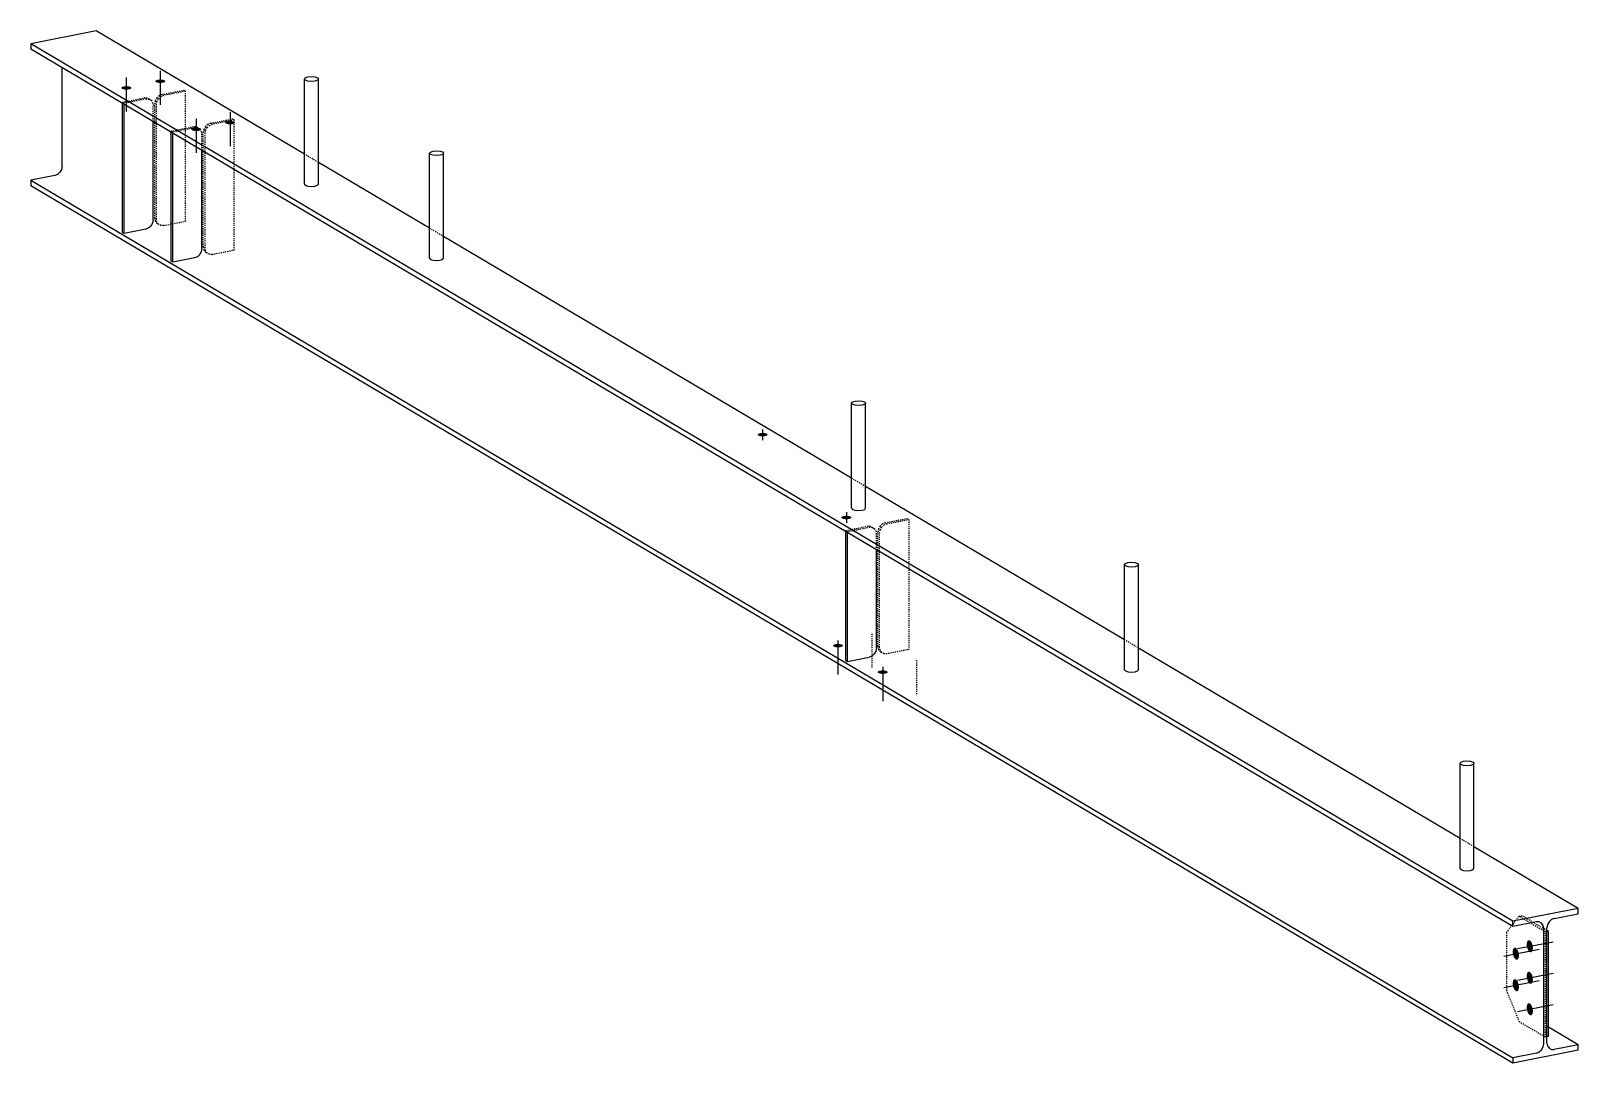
# Model space of a CAD drawing. Header units: millimetres. Extents: x 29 to 28450, y 8 to 1875.
# Drawn here: x 29 to 2796, y 29 to 1875 of the extents above; entities that cross this region are included whole.
import ezdxf

# ---------------------------------------------------------------- set-up
doc = ezdxf.new("R2010")
doc.units = ezdxf.units.MM
doc.linetypes.add('DXK_LINE_DOT2', pattern=[3.9198, 1.9599, -1.9599])
doc.layers.add('STÅL', color=7, linetype='Continuous')

msp = doc.modelspace()

# ---------------------------------------------------------------- hatches: boundary and pattern name
at = {"layer": 'STÅL', "linetype": 'Continuous'}
for points in [[(199.4, 1770.4), (197.6, 1770.5), (195.8, 1770.7), (194.2, 1771), (192.8, 1771.4), (191.7, 1772), (190.9, 1772.6), (190.5, 1773.2), (190.5, 1773.8), (190.9, 1774.5), (191.7, 1775), (192.8, 1775.6), (194.2, 1776), (195.8, 1776.3), (197.6, 1776.5), (199.4, 1776.6), (201.3, 1776.5), (203.1, 1776.3), (204.7, 1776), (206.1, 1775.6), (207.2, 1775), (208, 1774.5), (208.4, 1773.8), (208.4, 1773.2), (208, 1772.6), (207.2, 1772), (206.1, 1771.4), (204.7, 1771), (203.1, 1770.7), (201.3, 1770.5)], [(260.1, 1782.4), (258.2, 1782.5), (256.4, 1782.7), (254.8, 1783), (253.4, 1783.4), (252.3, 1783.9), (251.5, 1784.5), (251.1, 1785.2), (251.1, 1785.8), (251.5, 1786.4), (252.3, 1787), (253.4, 1787.5), (254.8, 1788), (256.4, 1788.3), (258.2, 1788.5), (260.1, 1788.6), (261.9, 1788.5), (263.7, 1788.3), (265.4, 1788), (266.8, 1787.5), (267.9, 1787), (268.6, 1786.4), (269, 1785.8), (269, 1785.2), (268.6, 1784.5), (267.9, 1783.9), (266.8, 1783.4), (265.4, 1783), (263.7, 1782.7), (261.9, 1782.5)], [(324.4, 1696.4), (322.6, 1696.4), (320.8, 1696.6), (319.2, 1697), (317.8, 1697.4), (316.7, 1697.9), (315.9, 1698.5), (315.5, 1699.1), (315.5, 1699.8), (315.9, 1700.4), (316.7, 1701), (317.8, 1701.5), (319.2, 1701.9), (320.8, 1702.3), (322.6, 1702.5), (324.4, 1702.5), (326.3, 1702.5), (328.1, 1702.3), (329.7, 1701.9), (331.1, 1701.5), (332.2, 1701), (333, 1700.4), (333.4, 1699.8), (333.4, 1699.1), (333, 1698.5), (332.2, 1697.9), (331.1, 1697.4), (329.7, 1697), (328.1, 1696.6), (326.3, 1696.4)], [(385.1, 1708.4), (383.2, 1708.4), (381.4, 1708.6), (379.8, 1708.9), (378.4, 1709.4), (377.3, 1709.9), (376.5, 1710.5), (376.1, 1711.1), (376.1, 1711.8), (376.5, 1712.4), (377.3, 1713), (378.4, 1713.5), (379.8, 1713.9), (381.4, 1714.2), (383.2, 1714.4), (385.1, 1714.5), (386.9, 1714.4), (388.7, 1714.2), (390.4, 1713.9), (391.8, 1713.5), (392.9, 1713), (393.6, 1712.4), (394, 1711.8), (394, 1711.1), (393.6, 1710.5), (392.9, 1709.9), (391.8, 1709.4), (390.4, 1708.9), (388.7, 1708.6), (386.9, 1708.4)], [(1337.4, 1150), (1335.6, 1150.1), (1333.8, 1150.3), (1332.1, 1150.6), (1330.7, 1151), (1329.6, 1151.5), (1328.9, 1152.1), (1328.5, 1152.7), (1328.5, 1153.4), (1328.9, 1154), (1329.6, 1154.6), (1330.7, 1155.1), (1332.1, 1155.6), (1333.8, 1155.9), (1335.6, 1156.1), (1337.4, 1156.1), (1339.3, 1156.1), (1341.1, 1155.9), (1342.7, 1155.6), (1344.1, 1155.1), (1345.2, 1154.6), (1346, 1154), (1346.4, 1153.4), (1346.4, 1152.7), (1346, 1152.1), (1345.2, 1151.5), (1344.1, 1151), (1342.7, 1150.6), (1341.1, 1150.3), (1339.3, 1150.1)], [(1487.1, 1001.8), (1485.2, 1001.9), (1483.4, 1002.1), (1481.8, 1002.4), (1480.4, 1002.8), (1479.3, 1003.4), (1478.5, 1003.9), (1478.1, 1004.6), (1478.1, 1005.2), (1478.5, 1005.9), (1479.3, 1006.4), (1480.4, 1007), (1481.8, 1007.4), (1483.4, 1007.7), (1485.2, 1007.9), (1487.1, 1008), (1489, 1007.9), (1490.7, 1007.7), (1492.4, 1007.4), (1493.8, 1007), (1494.9, 1006.4), (1495.6, 1005.9), (1496, 1005.2), (1496, 1004.6), (1495.6, 1003.9), (1494.9, 1003.4), (1493.8, 1002.8), (1492.4, 1002.4), (1490.7, 1002.1), (1489, 1001.9)], [(1472.1, 772.5), (1470.2, 772.6), (1468.4, 772.8), (1466.8, 773.1), (1465.4, 773.5), (1464.3, 774), (1463.6, 774.6), (1463.2, 775.3), (1463.2, 775.9), (1463.6, 776.5), (1464.3, 777.1), (1465.4, 777.6), (1466.8, 778.1), (1468.4, 778.4), (1470.2, 778.6), (1472.1, 778.7), (1474, 778.6), (1475.8, 778.4), (1477.4, 778.1), (1478.8, 777.6), (1479.9, 777.1), (1480.7, 776.5), (1481.1, 775.9), (1481.1, 775.3), (1480.7, 774.6), (1479.9, 774), (1478.8, 773.5), (1477.4, 773.1), (1475.8, 772.8), (1474, 772.6)], [(1552.1, 725.1), (1550.2, 725.2), (1548.4, 725.4), (1546.8, 725.7), (1545.4, 726.1), (1544.3, 726.7), (1543.6, 727.2), (1543.2, 727.9), (1543.2, 728.5), (1543.6, 729.1), (1544.3, 729.7), (1545.4, 730.3), (1546.8, 730.7), (1548.4, 731), (1550.2, 731.2), (1552.1, 731.3), (1554, 731.2), (1555.8, 731), (1557.4, 730.7), (1558.8, 730.3), (1559.9, 729.7), (1560.7, 729.1), (1561.1, 728.5), (1561.1, 727.9), (1560.7, 727.2), (1559.9, 726.7), (1558.8, 726.1), (1557.4, 725.7), (1555.8, 725.4), (1554, 725.2)], [(2689.5, 225.4), (2689.8, 223.2), (2689.9, 221), (2689.8, 218.9), (2689.4, 217.1), (2688.8, 215.6), (2688, 214.5), (2687, 213.8), (2686, 213.6), (2684.9, 213.9), (2683.7, 214.6), (2682.6, 215.8), (2681.5, 217.3), (2680.6, 219.1), (2679.9, 221.2), (2679.3, 223.4), (2679, 225.7), (2678.9, 227.9), (2679, 230), (2679.4, 231.8), (2680, 233.3), (2680.8, 234.4), (2681.7, 235.1), (2682.8, 235.3), (2683.9, 235), (2685.1, 234.3), (2686.2, 233.1), (2687.2, 231.6), (2688.2, 229.8), (2688.9, 227.7)], [(2714.5, 238.8), (2714.8, 236.6), (2714.9, 234.4), (2714.8, 232.3), (2714.4, 230.5), (2713.8, 229), (2713, 227.9), (2712, 227.2), (2711, 227), (2709.9, 227.3), (2708.7, 228), (2707.6, 229.1), (2706.5, 230.7), (2705.6, 232.5), (2704.9, 234.6), (2704.3, 236.8), (2704, 239.1), (2703.9, 241.3), (2704, 243.4), (2704.4, 245.2), (2705, 246.7), (2705.8, 247.8), (2706.7, 248.5), (2707.8, 248.7), (2708.9, 248.4), (2710.1, 247.7), (2711.2, 246.5), (2712.2, 245), (2713.2, 243.1), (2713.9, 241.1)], [(2689.5, 169.1), (2689.8, 166.8), (2689.9, 164.6), (2689.8, 162.5), (2689.4, 160.7), (2688.8, 159.2), (2688, 158.1), (2687, 157.4), (2686, 157.2), (2684.9, 157.5), (2683.7, 158.2), (2682.6, 159.4), (2681.5, 160.9), (2680.6, 162.8), (2679.9, 164.8), (2679.3, 167.1), (2679, 169.3), (2678.9, 171.5), (2679, 173.6), (2679.4, 175.4), (2680, 176.9), (2680.8, 178), (2681.7, 178.7), (2682.8, 178.9), (2683.9, 178.6), (2685.1, 177.9), (2686.2, 176.8), (2687.2, 175.2), (2688.2, 173.4), (2688.9, 171.3)], [(2714.5, 182.4), (2714.8, 180.2), (2714.9, 178), (2714.8, 175.9), (2714.4, 174.1), (2713.8, 172.6), (2713, 171.5), (2712, 170.8), (2711, 170.6), (2709.9, 170.9), (2708.7, 171.6), (2707.6, 172.8), (2706.5, 174.3), (2705.6, 176.1), (2704.9, 178.2), (2704.3, 180.4), (2704, 182.7), (2703.9, 184.9), (2704, 187), (2704.4, 188.8), (2705, 190.3), (2705.8, 191.4), (2706.7, 192.1), (2707.8, 192.3), (2708.9, 192), (2710.1, 191.3), (2711.2, 190.1), (2712.2, 188.6), (2713.2, 186.8), (2713.9, 184.7)], [(2714.5, 126.1), (2714.8, 123.8), (2714.9, 121.6), (2714.8, 119.5), (2714.4, 117.7), (2713.8, 116.2), (2713, 115.1), (2712, 114.4), (2711, 114.2), (2709.9, 114.5), (2708.7, 115.2), (2707.6, 116.4), (2706.5, 117.9), (2705.6, 119.8), (2704.9, 121.8), (2704.3, 124.1), (2704, 126.3), (2703.9, 128.5), (2704, 130.6), (2704.4, 132.4), (2705, 133.9), (2705.8, 135), (2706.7, 135.7), (2707.8, 135.9), (2708.9, 135.6), (2710.1, 134.9), (2711.2, 133.8), (2712.2, 132.2), (2713.2, 130.4), (2713.9, 128.3)]]:
    msp.add_hatch(color=96, dxfattribs=at).paths.add_polyline_path(points)

# ---------------------------------------------------------------- linework, layer by layer
at = {"layer": 'STÅL', "color": 2, "linetype": 'Continuous'}
for p, q in [((145.7, 1875.5), (28.8, 1852.4)), ((517.8, 1655.1), (145.7, 1875.5)), ((2678.8, 282.5), (28.8, 1852.4)), ((28.8, 1852.4), (28.8, 1842.8)), ((2678.8, 272.9), (28.8, 1842.8)), ((84.4, 1633.3), (84.4, 1809.8)), ((517.8, 1789.4), (519.4, 1791.5)), ((519.5, 1787.3), (517.8, 1789.4)), ((517.8, 1601.5), (517.8, 1789.4)), ((519.4, 1791.5), (523.9, 1793.1)), ((524.1, 1785.7), (519.5, 1787.3)), ((523.9, 1793.1), (530.2, 1793.7)), ((530.3, 1785.1), (524.1, 1785.7)), ((530.2, 1793.7), (536.4, 1793.1)), ((536.6, 1785.7), (530.3, 1785.1)), ((536.4, 1793.1), (541, 1791.6)), ((541.1, 1787.3), (536.6, 1785.7)), ((541, 1791.6), (542.8, 1789.4)), ((542.8, 1789.4), (541.1, 1787.3)), ((542.8, 1601.5), (542.8, 1789.4)), ((192.4, 1515.1), (192.4, 1745.8)), ((195.4, 1513.3), (195.4, 1744.1)), ((247.4, 1537.7), (247.4, 1713.3)), ((279.4, 1463.6), (279.4, 1694.3)), ((282.4, 1461.8), (282.4, 1692.5)), ((334.4, 1486.1), (334.4, 1661.7)), ((743.4, 1658.8), (747.9, 1660.4)), ((747.9, 1660.4), (754.2, 1661)), ((754.2, 1661), (760.4, 1660.4)), ((760.4, 1660.4), (765, 1658.9)), ((84.4, 1633.3), (83.4, 1627.7)), ((741.8, 1522.4), (542.8, 1640.2)), ((741.8, 1656.7), (743.4, 1658.8)), ((743.5, 1654.6), (741.8, 1656.7)), ((741.8, 1468.8), (741.8, 1656.7)), ((748.1, 1653), (743.5, 1654.6)), ((754.3, 1652.4), (748.1, 1653)), ((760.6, 1653), (754.3, 1652.4)), ((765.1, 1654.6), (760.6, 1653)), ((765, 1658.9), (766.8, 1656.7)), ((766.8, 1656.7), (765.1, 1654.6)), ((766.8, 1468.8), (766.8, 1656.7)), ((71.4, 1616.6), (28.8, 1608.2)), ((28.8, 1608.2), (2678.8, 38.4)), ((28.8, 1608.2), (28.8, 1598.6)), ((76.4, 1618.7), (71.4, 1616.6)), ((80.6, 1622.6), (76.4, 1618.7)), ((83.4, 1627.7), (80.6, 1622.6)), ((2678.8, 28.8), (28.8, 1598.6)), ((517.8, 1601.5), (519.5, 1599.3)), ((519.5, 1599.3), (524.1, 1597.8)), ((524.1, 1597.8), (530.3, 1597.2)), ((530.3, 1597.2), (536.6, 1597.8)), ((536.6, 1597.8), (541.1, 1599.4)), ((541.1, 1599.4), (542.8, 1601.5)), ((239.4, 1523.1), (234.4, 1521)), ((243.6, 1527), (239.4, 1523.1)), ((246.4, 1532.1), (243.6, 1527)), ((247.4, 1537.7), (246.4, 1532.1)), ((195.4, 1513.3), (192.4, 1515.1)), ((234.4, 1521), (195.4, 1513.3)), ((1496.6, 1075.2), (766.8, 1507.5)), ((321.4, 1469.5), (282.4, 1461.8)), ((326.4, 1471.5), (321.4, 1469.5)), ((330.6, 1475.4), (326.4, 1471.5)), ((333.4, 1480.6), (330.6, 1475.4)), ((334.4, 1486.1), (333.4, 1480.6)), ((741.8, 1468.8), (743.5, 1466.6)), ((743.5, 1466.6), (748.1, 1465.1)), ((760.6, 1465.1), (765.1, 1466.7)), ((765.1, 1466.7), (766.8, 1468.8)), ((282.4, 1461.8), (279.4, 1463.6)), ((748.1, 1465.1), (754.3, 1464.5)), ((754.3, 1464.5), (760.6, 1465.1)), ((1496.6, 1209.5), (1498.2, 1211.7)), ((1498.3, 1207.4), (1496.6, 1209.5)), ((1496.6, 1021.6), (1496.6, 1209.5)), ((1498.2, 1211.7), (1502.7, 1213.3)), ((1502.9, 1205.9), (1498.3, 1207.4)), ((1502.7, 1213.3), (1509, 1213.9)), ((1509.1, 1205.3), (1502.9, 1205.9)), ((1509, 1213.9), (1515.2, 1213.3)), ((1515.4, 1205.9), (1509.1, 1205.3)), ((1515.2, 1213.3), (1519.9, 1211.7)), ((1519.9, 1207.5), (1515.4, 1205.9)), ((1519.9, 1211.7), (1521.6, 1209.6)), ((1521.6, 1209.6), (1519.9, 1207.5)), ((1521.6, 1021.7), (1521.6, 1209.6)), ((1984.6, 786.1), (1521.6, 1060.4)), ((1496.6, 1021.6), (1498.3, 1019.5)), ((1498.3, 1019.5), (1502.9, 1017.9)), ((1502.9, 1017.9), (1509.1, 1017.4)), ((1509.1, 1017.4), (1515.4, 1017.9)), ((1515.4, 1017.9), (1519.9, 1019.5)), ((1519.9, 1019.5), (1521.6, 1021.7)), ((1485.9, 748.8), (1485.9, 979.6)), ((1488.9, 747.1), (1488.9, 977.8)), ((1540.9, 771.4), (1540.9, 947)), ((1984.6, 920.5), (1986.2, 922.6)), ((1986.3, 918.3), (1984.6, 920.5)), ((1984.6, 732.5), (1984.6, 920.5)), ((1986.2, 922.6), (1990.7, 924.2)), ((1990.9, 916.8), (1986.3, 918.3)), ((1990.7, 924.2), (1997, 924.8)), ((1997.1, 916.2), (1990.9, 916.8)), ((1997, 924.8), (2003.2, 924.2)), ((2003.4, 916.8), (1997.1, 916.2)), ((2003.2, 924.2), (2007.9, 922.6)), ((2007.9, 918.4), (2003.4, 916.8)), ((2007.9, 922.6), (2009.6, 920.5)), ((2009.6, 920.5), (2007.9, 918.4)), ((2009.6, 732.6), (2009.6, 920.5)), ((1485.9, 748.8), (1488.9, 747.1)), ((1488.9, 747.1), (1527.9, 754.8)), ((1532.9, 756.8), (1527.9, 754.8)), ((1537.1, 760.7), (1532.9, 756.8)), ((1539.9, 765.8), (1537.1, 760.7)), ((1540.9, 771.4), (1539.9, 765.8)), ((2584.6, 430.7), (2009.6, 771.3)), ((1984.6, 732.5), (1986.3, 730.4)), ((1986.3, 730.4), (1990.9, 728.8)), ((1990.9, 728.8), (1997.1, 728.3)), ((1997.1, 728.3), (2003.4, 728.9)), ((2003.4, 728.9), (2007.9, 730.4)), ((2007.9, 730.4), (2009.6, 732.6)), ((2584.6, 565), (2586.2, 567.2)), ((2586.3, 562.9), (2584.6, 565)), ((2584.6, 377.1), (2584.6, 565)), ((2586.2, 567.2), (2590.7, 568.7)), ((2590.9, 561.3), (2586.3, 562.9)), ((2590.7, 568.7), (2597, 569.3)), ((2597.1, 560.8), (2590.9, 561.3)), ((2597, 569.3), (2603.2, 568.8)), ((2603.4, 561.4), (2597.1, 560.8)), ((2603.2, 568.8), (2607.9, 567.2)), ((2607.9, 562.9), (2603.4, 561.4)), ((2607.9, 567.2), (2609.6, 565.1)), ((2609.6, 565.1), (2607.9, 562.9)), ((2609.6, 377.1), (2609.6, 565.1)), ((2795.7, 305.6), (2609.6, 415.9)), ((2584.6, 377.1), (2586.3, 374.9)), ((2586.3, 374.9), (2590.9, 373.4)), ((2590.9, 373.4), (2597.1, 372.8)), ((2597.1, 372.8), (2603.4, 373.4)), ((2603.4, 373.4), (2607.9, 375)), ((2607.9, 375), (2609.6, 377.1)), ((2795.7, 305.6), (2678.8, 282.5)), ((2795.7, 296), (2795.7, 305.6)), ((2678.8, 272.9), (2678.8, 282.5)), ((2721.4, 281.3), (2678.8, 272.9)), ((2726.4, 281.3), (2721.4, 281.3)), ((2730.6, 279), (2726.4, 281.3)), ((2733.4, 275), (2730.6, 279)), ((2743.9, 281.7), (2741.1, 276.5)), ((2748.1, 285.6), (2743.9, 281.7)), ((2753.1, 287.6), (2748.1, 285.6)), ((2753.1, 287.6), (2795.7, 296)), ((2734.4, 269.8), (2733.4, 275)), ((2734.4, 63.5), (2734.4, 269.8)), ((2741.1, 276.5), (2740.1, 270.9)), ((2740.1, 64.6), (2740.1, 270.9)), ((2742.8, 264.2), (2740.1, 265.8)), ((2742.8, 264.2), (2740.1, 263.7)), ((2742.8, 76.3), (2742.8, 264.2)), ((2795.7, 61.5), (2742.8, 92.8)), ((2730.6, 52.7), (2733.4, 57.9)), ((2733.4, 57.9), (2734.4, 63.5)), ((2742.8, 76.3), (2740.1, 75.8)), ((2740.1, 64.6), (2741.1, 59.4)), ((2741.1, 59.4), (2743.9, 55.4)), ((2743.9, 55.4), (2748.1, 53.1)), ((2795.7, 61.5), (2753.1, 53.1)), ((2795.7, 51.9), (2795.7, 61.5)), ((2795.7, 51.9), (2678.8, 28.8)), ((2721.4, 46.8), (2678.8, 38.4)), ((2678.8, 38.4), (2678.8, 28.8)), ((2721.4, 46.8), (2726.4, 48.9)), ((2726.4, 48.9), (2730.6, 52.7)), ((2748.1, 53.1), (2753.1, 53.1))]:
    msp.add_line(p, q, dxfattribs=at)
at = {"layer": 'STÅL', "color": 96, "linetype": 'Continuous'}
for p, q in [((260.1, 1804.3), (260.1, 1743.2)), ((199.4, 1792.3), (199.4, 1731.2)), ((324.4, 1718.3), (324.4, 1657.2)), ((385.1, 1730.2), (385.1, 1669.1)), ((1337.4, 1162.5), (1337.4, 1143.5)), ((1487.1, 1014.3), (1487.1, 995.3)), ((1472.1, 785), (1472.1, 723.9)), ((1552.1, 737.6), (1552.1, 676.5)), ((2662.7, 220.2), (2726, 232.7)), ((2687.7, 233.6), (2751, 246)), ((2662.7, 163.8), (2726, 176.3)), ((2687.7, 177.2), (2751, 189.7)), ((2687.7, 120.8), (2751, 133.3))]:
    msp.add_line(p, q, dxfattribs=at)
at = {"layer": 'STÅL', "color": 7, "linetype": 'DXK_LINE_DOT2'}
for p, q in [((192.4, 1747.8), (231.4, 1755.5)), ((195.4, 1746), (192.4, 1747.8)), ((192.4, 1745.8), (192.4, 1747.8)), ((234.4, 1753.7), (195.4, 1746)), ((195.4, 1744.1), (195.4, 1746)), ((236.4, 1755.4), (231.4, 1755.5)), ((234.4, 1753.7), (239.4, 1753.6)), ((240.6, 1753.2), (236.4, 1755.4)), ((239.4, 1753.6), (243.6, 1751.4)), ((240.6, 1753.2), (243.6, 1751.4)), ((243.6, 1751.4), (246.4, 1747.4)), ((246.4, 1747.4), (247.4, 1742.2)), ((251.1, 1750.7), (250.1, 1745.1)), ((250.1, 1540.6), (250.1, 1745.1)), ((253.9, 1755.8), (251.1, 1750.7)), ((253.1, 1743.3), (254.1, 1748.9)), ((253.1, 1538.8), (253.1, 1743.3)), ((258.1, 1759.7), (253.9, 1755.8)), ((254.1, 1748.9), (256.9, 1754)), ((256.9, 1754), (261.1, 1757.9)), ((263.1, 1761.7), (258.1, 1759.7)), ((261.1, 1757.9), (266.1, 1760)), ((263.1, 1761.7), (302.1, 1769.4)), ((305.1, 1767.6), (266.1, 1760)), ((302.1, 1769.4), (305.1, 1767.6)), ((305.1, 1535), (305.1, 1767.6)), ((247.4, 1722.9), (247.4, 1742.2)), ((247.4, 1713.3), (247.4, 1722.9)), ((350.1, 1710.2), (389.1, 1717.9)), ((392.1, 1716.1), (353.1, 1708.4)), ((389.1, 1717.9), (392.1, 1716.1)), ((392.1, 1483.4), (392.1, 1716.1)), ((279.4, 1696.2), (318.4, 1703.9)), ((282.4, 1694.5), (279.4, 1696.2)), ((279.4, 1694.3), (279.4, 1696.2)), ((321.4, 1702.2), (282.4, 1694.5)), ((282.4, 1692.5), (282.4, 1694.5)), ((323.4, 1703.8), (318.4, 1703.9)), ((321.4, 1702.2), (326.4, 1702.1)), ((327.6, 1701.6), (323.4, 1703.8)), ((326.4, 1702.1), (330.6, 1699.8)), ((327.6, 1701.6), (330.6, 1699.8)), ((330.6, 1699.8), (333.4, 1695.8)), ((333.4, 1695.8), (334.4, 1690.6)), ((334.4, 1661.7), (334.4, 1690.6)), ((338.1, 1699.1), (337.1, 1693.5)), ((337.1, 1489.1), (337.1, 1693.5)), ((340.9, 1704.3), (338.1, 1699.1)), ((340.1, 1691.8), (341.1, 1697.3)), ((340.1, 1487.3), (340.1, 1691.8)), ((345.1, 1708.1), (340.9, 1704.3)), ((341.1, 1697.3), (343.9, 1702.5)), ((343.9, 1702.5), (348.1, 1706.4)), ((350.1, 1710.2), (345.1, 1708.1)), ((348.1, 1706.4), (353.1, 1708.4)), ((542.8, 1640.2), (517.8, 1655.1)), ((250.1, 1540.6), (251.1, 1535.4)), ((251.1, 1535.4), (253.9, 1531.4)), ((254.1, 1533.6), (253.1, 1538.8)), ((253.9, 1531.4), (256.9, 1529.6)), ((256.9, 1529.6), (254.1, 1533.6)), ((261.1, 1527.4), (256.9, 1529.6)), ((266.1, 1527.3), (261.1, 1527.4)), ((266.1, 1527.3), (305.1, 1535)), ((766.8, 1507.5), (741.8, 1522.4)), ((337.1, 1489.1), (338.1, 1483.9)), ((338.1, 1483.9), (340.9, 1479.8)), ((341.1, 1482.1), (340.1, 1487.3)), ((340.9, 1479.8), (343.9, 1478.1)), ((343.9, 1478.1), (341.1, 1482.1)), ((348.1, 1475.8), (343.9, 1478.1)), ((353.1, 1475.7), (348.1, 1475.8)), ((353.1, 1475.7), (392.1, 1483.4)), ((1521.6, 1060.4), (1496.6, 1075.2)), ((1556.6, 995.5), (1595.6, 1003.2)), ((1559.6, 993.7), (1598.6, 1001.4)), ((1595.6, 1003.2), (1598.6, 1001.4)), ((1598.6, 1001.4), (1598.6, 768.7)), ((1485.9, 981.5), (1524.9, 989.2)), ((1485.9, 979.6), (1485.9, 981.5)), ((1485.9, 981.5), (1488.9, 979.7)), ((1488.9, 979.7), (1527.9, 987.4)), ((1488.9, 977.8), (1488.9, 979.7)), ((1529.9, 989.1), (1524.9, 989.2)), ((1527.9, 987.4), (1532.9, 987.3)), ((1534.1, 986.9), (1529.9, 989.1)), ((1532.9, 987.3), (1537.1, 985.1)), ((1534.1, 986.9), (1537.1, 985.1)), ((1537.1, 985.1), (1539.9, 981.1)), ((1539.9, 981.1), (1540.9, 975.9)), ((1540.9, 947), (1540.9, 975.9)), ((1544.6, 984.4), (1543.6, 978.8)), ((1543.6, 774.3), (1543.6, 978.8)), ((1547.4, 989.5), (1544.6, 984.4)), ((1546.6, 977), (1547.6, 982.6)), ((1546.6, 772.6), (1546.6, 977)), ((1551.6, 993.4), (1547.4, 989.5)), ((1547.6, 982.6), (1550.4, 987.7)), ((1550.4, 987.7), (1554.6, 991.6)), ((1556.6, 995.5), (1551.6, 993.4)), ((1554.6, 991.6), (1559.6, 993.7)), ((2009.6, 771.3), (1984.6, 786.1)), ((1543.6, 774.3), (1544.6, 769.1)), ((1544.6, 769.1), (1547.4, 765.1)), ((1547.6, 767.4), (1546.6, 772.6)), ((1547.4, 765.1), (1550.4, 763.3)), ((1550.4, 763.3), (1547.6, 767.4)), ((1554.6, 761.1), (1550.4, 763.3)), ((1559.6, 761), (1554.6, 761.1)), ((1598.6, 768.7), (1559.6, 761)), ((2609.6, 415.9), (2584.6, 430.7)), ((2690.1, 291.4), (2667.6, 262.4)), ((2690.1, 291.4), (2695.3, 292.4)), ((2737.6, 263.2), (2690.1, 291.4)), ((2740.1, 265.8), (2695.3, 292.4)), ((2667.6, 262.4), (2667.6, 159)), ((2740.1, 263.7), (2737.6, 263.2)), ((2737.6, 75.3), (2737.6, 263.2)), ((2667.6, 159), (2690.1, 103.4)), ((2690.1, 103.4), (2737.6, 75.3)), ((2742.8, 92.8), (2740.1, 94.4)), ((2740.1, 75.8), (2737.6, 75.3))]:
    msp.add_line(p, q, dxfattribs=at)
at = {"layer": 'STÅL', "color": 96, "linetype": 'DXK_LINE_DOT2'}
for p, q in [((1532.7, 797), (1532.7, 735.9)), ((1612.7, 749.6), (1612.7, 688.5))]:
    msp.add_line(p, q, dxfattribs=at)

doc.saveas('drawing.dxf')
